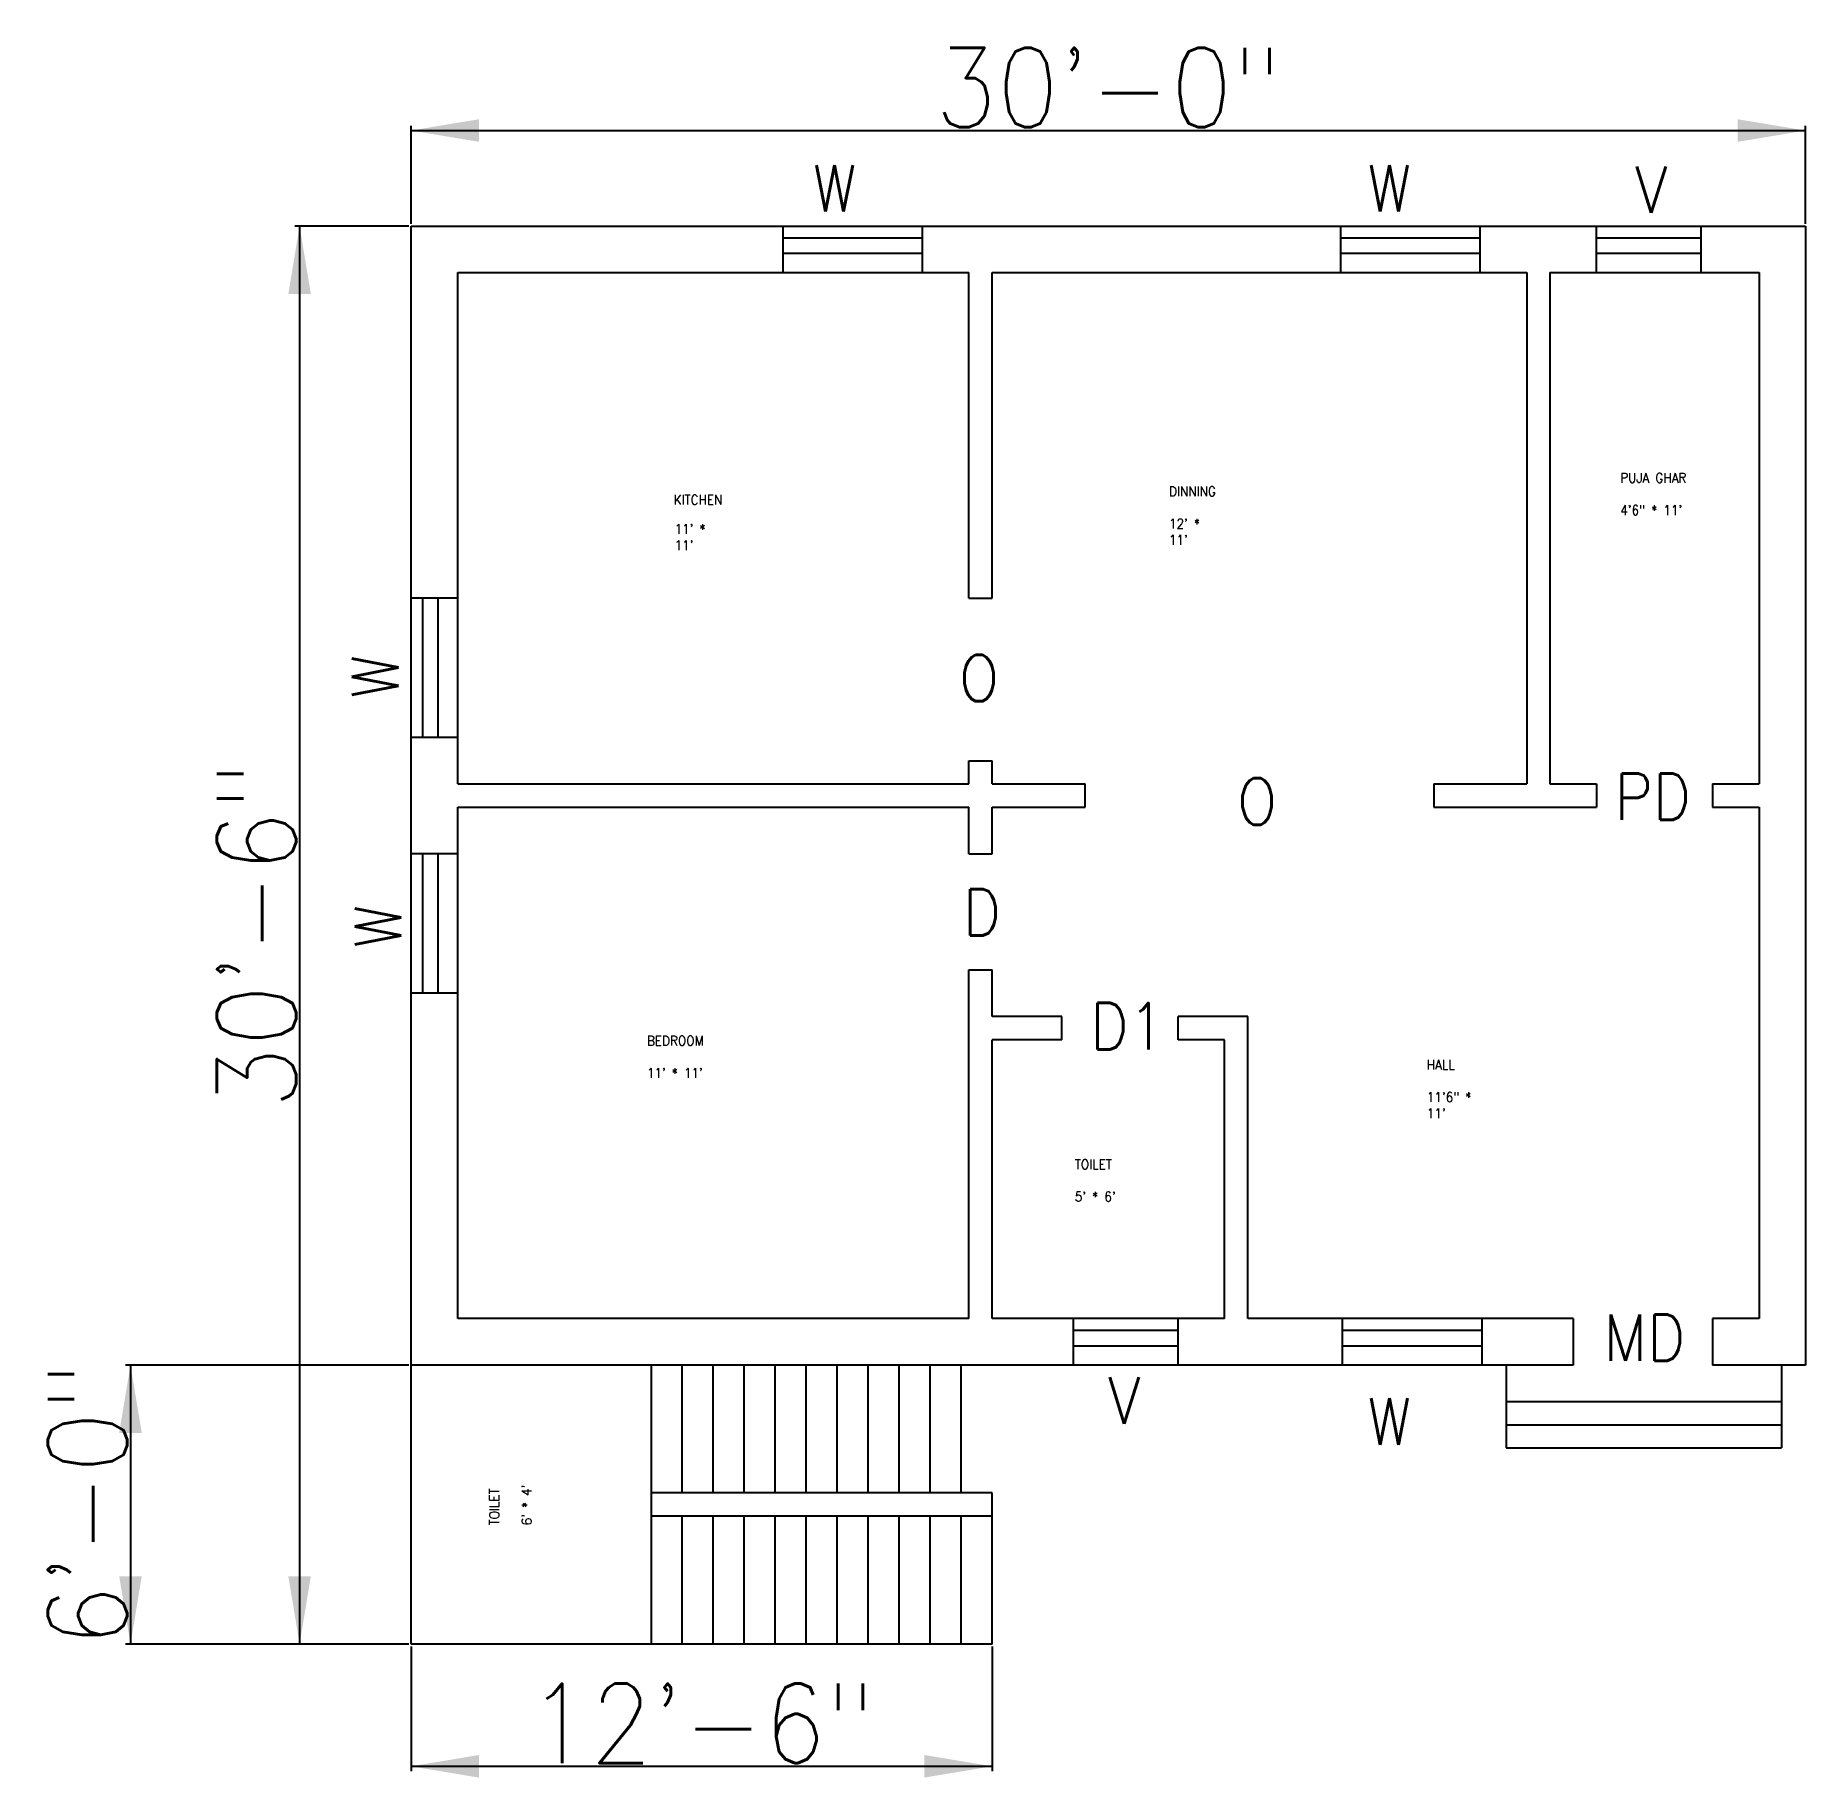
# Model space of a CAD drawing. Header units: inches. Extents: x -91 to 367, y 38 to 487.
import ezdxf

# ---------------------------------------------------------------- set-up
doc = ezdxf.new("R2010")
doc.units = ezdxf.units.IN
doc.header["$MEASUREMENT"] = 0
doc.layers.get('0').update_dxf_attribs({"linetype": 'CONTINUOUS'})
doc.styles.get("Standard").update_dxf_attribs({"font": 'STANDARD'})
doc.dimstyles.get("Standard").update_dxf_attribs({"dimtxt": 20.5, "dimasz": 17.5, "dimexe": 1.25, "dimexo": 0.625, "dimtad": 0, "dimtoh": 1, "dimdec": 0, "dimlunit": 3, "dimtxsty": 'STANDARD', "dimcen": 0.09, "dimadec": 0, "dimazin": 0, "dimtfac": 1, "dimtdec": 4, "dimtofl": 0, "dimtmove": 0, "dimatfit": 3, "dimfxl": 1, "dimtolj": 1, "dimtzin": 0, "dimarcsym": 0})

# ---------------------------------------------------------------- blocks, each defined once
blk = doc.blocks.new('*D1')
at = {"color": 0, "linetype": 'ByBlock', "lineweight": -2}
for p, q in [((6.51, 438.86), (6.51, 464.16)), ((6.51, 462.91), (366.51, 462.91)), ((366.51, 438.86), (366.51, 464.16))]:
    blk.add_line(p, q, dxfattribs=at)
for points in [[(6.51, 462.91), (24.01, 465.83), (24.01, 460)], [(366.51, 462.91), (349.01, 460), (349.01, 465.83)]]:
    blk.add_solid(points, dxfattribs=at)
at = {"color": 0, "linetype": 'CONTINUOUS', "lineweight": -2, "insert": (186.51, 474.01), "char_height": 20.5, "width": 79.7222, "attachment_point": 5}
blk.add_mtext('30\'-0"', dxfattribs=at)
blk = doc.blocks.new('*D2')
at = {"color": 0, "linetype": 'ByBlock', "lineweight": -2}
for p, q in [((5.89, 438.23), (-23.55, 438.23)), ((-22.3, 438.23), (-22.3, 72.23)), ((5.89, 72.23), (-23.55, 72.23))]:
    blk.add_line(p, q, dxfattribs=at)
for points in [[(-22.3, 438.23), (-19.39, 420.73), (-25.21, 420.73)], [(-22.3, 72.23), (-25.21, 89.73), (-19.39, 89.73)]]:
    blk.add_solid(points, dxfattribs=at)
at = {"color": 0, "linetype": 'CONTINUOUS', "lineweight": -2, "insert": (-33.4, 255.23), "char_height": 20.5, "width": 79.7222, "attachment_point": 5, "rotation": 90}
blk.add_mtext('30\'-6"', dxfattribs=at)
blk = doc.blocks.new('*D3')
at = {"color": 0, "linetype": 'ByBlock', "lineweight": -2}
for p, q in [((6.51, 71.61), (6.51, 39.41)), ((156.51, 71.61), (156.51, 39.41)), ((6.51, 40.66), (156.51, 40.66))]:
    blk.add_line(p, q, dxfattribs=at)
for points in [[(6.51, 40.66), (24.01, 43.58), (24.01, 37.75)], [(156.51, 40.66), (139.01, 37.75), (139.01, 43.58)]]:
    blk.add_solid(points, dxfattribs=at)
at = {"color": 0, "linetype": 'CONTINUOUS', "lineweight": -2, "insert": (81.51, 51.75), "char_height": 20.5, "width": 75.1667, "attachment_point": 5}
blk.add_mtext('12\'-6"', dxfattribs=at)
blk = doc.blocks.new('*D4')
at = {"color": 0, "linetype": 'ByBlock', "lineweight": -2}
for p, q in [((5.89, 144.23), (-67.21, 144.23)), ((-65.96, 144.23), (-65.96, 72.23)), ((5.89, 72.23), (-67.21, 72.23))]:
    blk.add_line(p, q, dxfattribs=at)
for points in [[(-65.96, 144.23), (-63.05, 126.73), (-68.88, 126.73)], [(-65.96, 72.23), (-68.88, 89.73), (-63.05, 89.73)]]:
    blk.add_solid(points, dxfattribs=at)
at = {"color": 0, "linetype": 'CONTINUOUS', "lineweight": -2, "insert": (-77.06, 108.23), "char_height": 20.5, "width": 63.7778, "attachment_point": 5, "rotation": 90}
blk.add_mtext('6\'-0"', dxfattribs=at)

msp = doc.modelspace()

# ---------------------------------------------------------------- linework, layer by layer
for p, q in [((6.51, 438.23), (366.51, 438.23)), ((6.51, 72.23), (6.51, 438.23)), ((102.51, 426.23), (102.51, 438.23)), ((102.51, 435.23), (138.51, 435.23)), ((138.51, 426.23), (138.51, 438.23)), ((246.51, 426.23), (246.51, 438.23)), ((246.51, 435.23), (282.51, 435.23)), ((282.51, 426.23), (282.51, 438.23)), ((312.51, 426.23), (312.51, 438.23)), ((312.51, 435.23), (339.51, 435.23)), ((339.51, 426.23), (339.51, 438.23)), ((366.51, 438.23), (366.51, 144.23)), ((102.51, 431.23), (138.51, 431.23)), ((246.51, 431.23), (282.51, 431.23)), ((312.51, 431.23), (339.51, 431.23)), ((18.51, 426.23), (150.51, 426.23)), ((18.51, 294.23), (18.51, 426.23)), ((150.51, 342.23), (150.51, 426.23)), ((156.51, 342.23), (156.51, 426.23)), ((156.51, 426.23), (294.51, 426.23)), ((294.51, 426.23), (294.51, 294.23)), ((300.51, 426.23), (300.51, 294.23)), ((300.51, 426.23), (354.51, 426.23)), ((354.51, 426.23), (354.51, 294.23)), ((18.51, 342.23), (6.51, 342.23)), ((9.51, 306.23), (9.51, 342.23)), ((13.51, 306.23), (13.51, 342.23)), ((150.51, 342.23), (156.51, 342.23)), ((18.51, 306.23), (6.51, 306.23)), ((150.51, 294.23), (150.51, 300.23)), ((150.51, 300.23), (156.51, 300.23)), ((156.51, 294.23), (156.51, 300.23)), ((18.51, 294.23), (150.51, 294.23)), ((156.51, 294.23), (180.51, 294.23)), ((180.51, 288.23), (180.51, 294.23)), ((270.51, 294.23), (270.51, 288.23)), ((270.51, 294.23), (294.51, 294.23)), ((300.51, 294.23), (312.51, 294.23)), ((312.51, 294.23), (312.51, 288.23)), ((342.51, 294.23), (342.51, 288.23)), ((342.51, 294.23), (354.51, 294.23)), ((18.51, 156.23), (18.51, 288.23)), ((18.51, 288.23), (150.51, 288.23)), ((150.51, 276.23), (150.51, 288.23)), ((156.51, 288.23), (180.51, 288.23)), ((156.51, 276.23), (156.51, 288.23)), ((270.51, 288.23), (312.51, 288.23)), ((342.51, 288.23), (354.51, 288.23)), ((354.51, 288.23), (354.51, 156.23)), ((18.51, 276.23), (6.51, 276.23)), ((9.51, 240.23), (9.51, 276.23)), ((13.51, 240.23), (13.51, 276.23)), ((150.51, 276.23), (156.51, 276.23)), ((150.51, 156.23), (150.51, 246.23)), ((150.51, 246.23), (156.51, 246.23)), ((156.51, 234.23), (156.51, 246.23)), ((18.51, 240.23), (6.51, 240.23)), ((174.51, 234.23), (156.51, 234.23)), ((174.51, 228.23), (174.51, 234.23)), ((222.51, 234.23), (204.51, 234.23)), ((204.51, 228.23), (204.51, 234.23)), ((222.51, 156.23), (222.51, 234.23)), ((174.51, 228.23), (156.51, 228.23)), ((156.51, 156.23), (156.51, 228.23)), ((216.51, 228.23), (204.51, 228.23)), ((216.51, 156.23), (216.51, 228.23)), ((150.51, 156.23), (18.51, 156.23)), ((216.51, 156.23), (156.51, 156.23)), ((177.51, 144.23), (177.51, 156.23)), ((204.51, 144.23), (204.51, 156.23)), ((306.51, 156.23), (222.51, 156.23)), ((246.98, 144.23), (246.98, 156.23)), ((282.98, 144.23), (282.98, 156.23)), ((306.51, 156.23), (306.51, 144.23)), ((354.51, 156.23), (342.51, 156.23)), ((342.51, 156.23), (342.51, 144.23)), ((177.51, 153.23), (204.51, 153.23)), ((246.98, 153.23), (282.98, 153.23)), ((177.51, 149.23), (204.51, 149.23)), ((246.98, 149.23), (282.98, 149.23)), ((306.51, 144.23), (6.51, 144.23)), ((68.51, 105.23), (68.51, 144.23)), ((76.51, 111.23), (76.51, 144.23)), ((84.51, 111.23), (84.51, 144.23)), ((92.51, 111.23), (92.51, 144.23)), ((100.51, 111.23), (100.51, 144.23)), ((108.51, 111.23), (108.51, 144.23)), ((116.51, 111.23), (116.51, 144.23)), ((124.51, 111.23), (124.51, 144.23)), ((132.51, 111.23), (132.51, 144.23)), ((140.51, 111.23), (140.51, 144.23)), ((148.51, 111.23), (148.51, 144.23)), ((289.24, 144.23), (289.24, 122.83)), ((366.51, 144.23), (342.51, 144.23)), ((360.26, 144.23), (360.26, 122.83)), ((289.24, 134.83), (360.26, 134.83)), ((289.24, 128.83), (360.26, 128.83)), ((289.24, 122.83), (360.26, 122.83)), ((156.51, 111.23), (68.51, 111.23)), ((156.51, 72.23), (156.51, 111.23)), ((68.51, 72.23), (68.51, 105.23)), ((156.51, 105.23), (68.51, 105.23)), ((76.51, 72.23), (76.51, 105.23)), ((84.51, 72.23), (84.51, 105.23)), ((92.51, 72.23), (92.51, 105.23)), ((100.51, 72.23), (100.51, 105.23)), ((108.51, 72.23), (108.51, 105.23)), ((116.51, 72.23), (116.51, 105.23)), ((124.51, 72.23), (124.51, 105.23)), ((132.51, 72.23), (132.51, 105.23)), ((140.51, 72.23), (140.51, 105.23)), ((148.51, 72.23), (148.51, 105.23)), ((156.51, 72.23), (6.51, 72.23))]:
    msp.add_line(p, q)

# ---------------------------------------------------------------- texts
at = {"attachment_point": 1}
for s, insert, char_height, width in [('W', (110.2, 453.99), 12, 10.6667), ('W', (253.44, 453.99), 12, 10.6667), ('V', (322.45, 453.64), 12, 8), ("DINNING\\P\\P12' * 11'", (202.14, 371.01), 2.5, 13.5278), ('PUJA GHAR\\P \\P4\'6" * 11\'', (318.65, 374.5), 2.5, 18.8194), ('KITCHEN', (74.25, 368.84), 2.5, 12.7778), ("11' * 11'", (74.51, 361.29), 2.5, 12.9722), ('O', (147.96, 327.57), 12, 6.6667), ('O', (219.76, 295.73), 12, 6.6667), ('PD', (317.22, 296.97), 12, 17.3333), ('D', (148.96, 267.11), 12, 6.6667), ('D1', (181.85, 237.73), 12, 13.3333), ("BEDROOM\\P\\P11' * 11'", (67.36, 229.2), 2.5, 14.7222), ('HALL\\P\\P11\'6" * 11\'', (268.72, 222.99), 2.5, 16.5833), ("TOILET\\P\\P5' * 6'", (177.84, 197.31), 2.5, 11.3056), ('MD', (314.38, 157.33), 12, 18.6667), ('V', (186.41, 141.09), 12, 8), ('W', (253.44, 135.66), 12, 10.6667)]:
    msp.add_mtext(s, dxfattribs=dict(at, insert=insert, char_height=char_height, width=width))
at = {"attachment_point": 1, "rotation": 90}
for s, insert, char_height, width in [('W', (-8.78, 316.31), 12, 10.6667), ('W', (-8.04, 251.82), 12, 10.6667), ("TOILET\\P\\P6' * 4'", (26.73, 102.86), 2.5, 11.5833)]:
    msp.add_mtext(s, dxfattribs=dict(at, insert=insert, char_height=char_height, width=width))

# ---------------------------------------------------------------- dimensions: what is measured, and where the dimension line sits
for base, p1, p2, picture, middle in [((366.51, 462.91), (6.51, 438.23), (366.51, 438.23), '*D1', (186.51, 474.01)), ((156.51, 40.66), (6.51, 72.23), (156.51, 72.23), '*D3', (81.51, 51.75))]:
    dim = msp.add_linear_dim(base=base, p1=p1, p2=p2, dimstyle='Standard')
    dim.commit()
    dim.dimension.update_dxf_attribs({"geometry": picture, "text_midpoint": middle})
for base, p1, picture, middle in [((-22.3, 72.23), (6.51, 438.23), '*D2', (-33.4, 255.23)), ((-65.96, 72.23), (6.51, 144.23), '*D4', (-77.06, 108.23))]:
    dim = msp.add_linear_dim(base=base, p1=p1, p2=(6.51, 72.23), angle=90, dimstyle='Standard')
    dim.commit()
    dim.dimension.update_dxf_attribs({"geometry": picture, "text_midpoint": middle})

doc.saveas('drawing.dxf')
